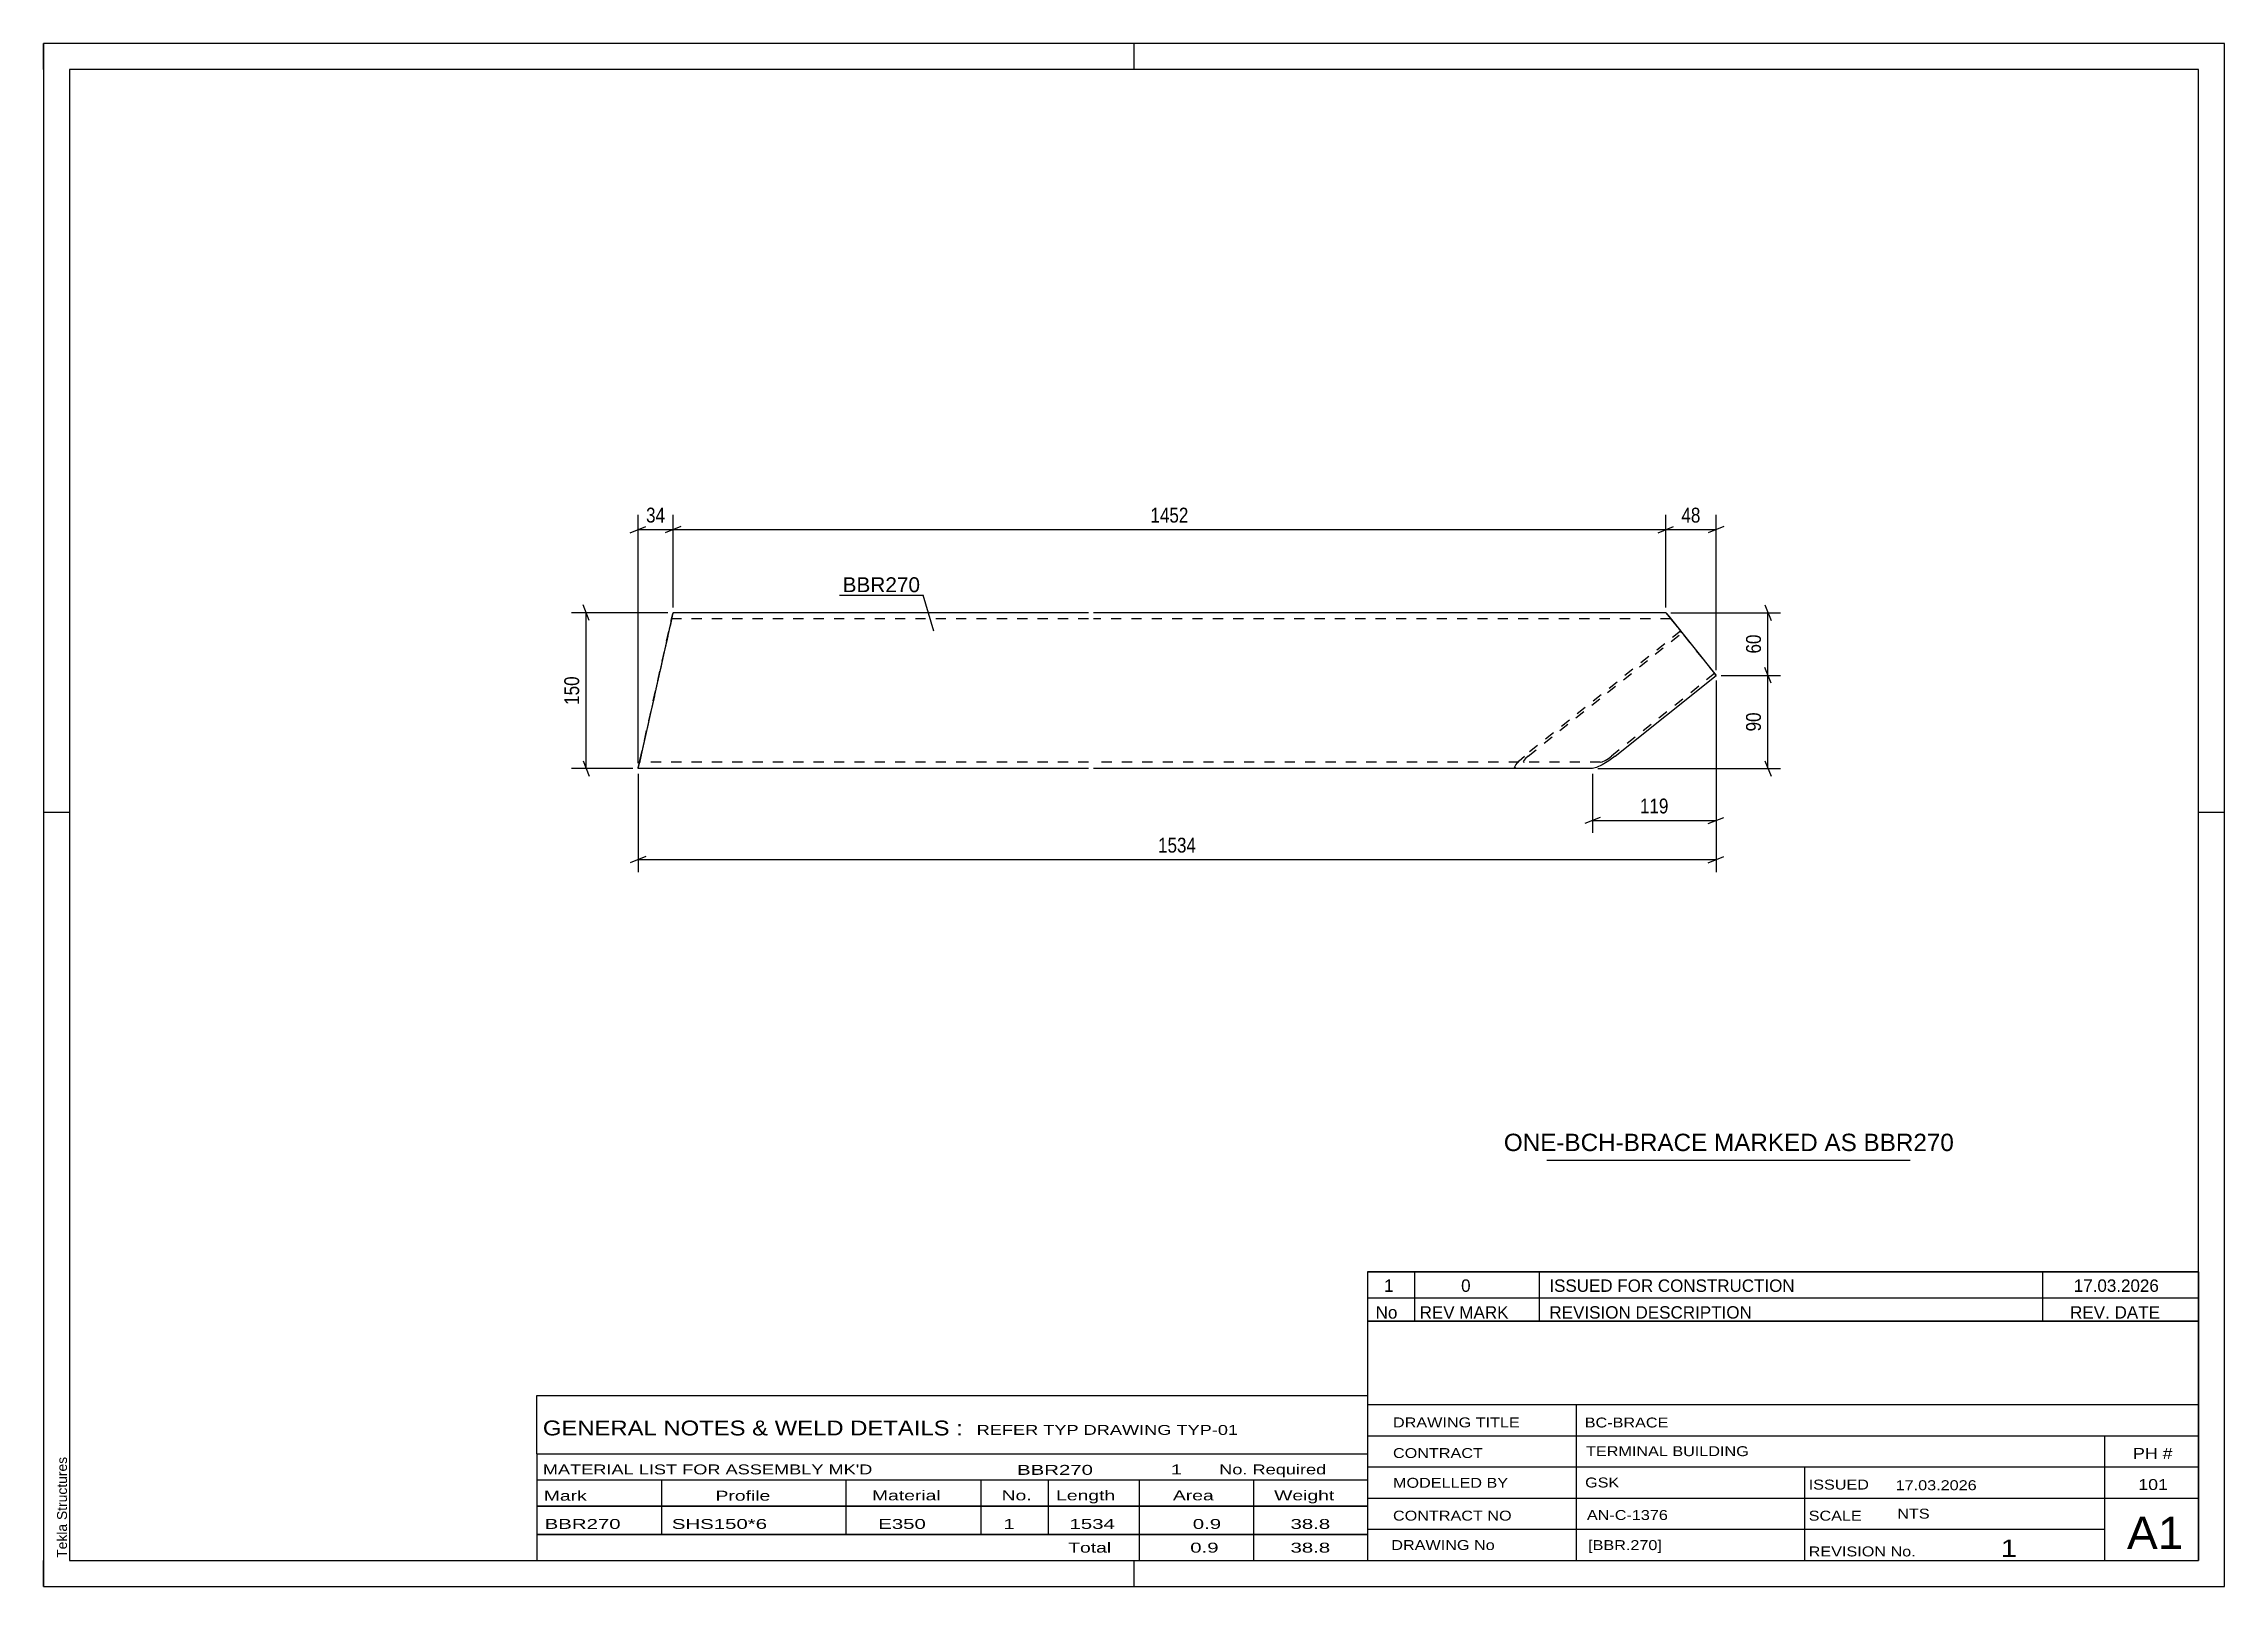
# Model space of a CAD drawing. Header units: millimetres. Extents: x 0 to 420, y 0 to 297.
import ezdxf

# ---------------------------------------------------------------- set-up
doc = ezdxf.new("R2010")
doc.units = ezdxf.units.MM
doc.linetypes.add('DXK_LINE_DOT2', pattern=[3.9198, 1.9599, -1.9599])
doc.styles.add('Arial', font='ARIAL.TTF', dxfattribs={"height": 0.2})
doc.styles.add('Arial Narrow', font='ARIALN.TTF', dxfattribs={"height": 0.2})

# ---------------------------------------------------------------- blocks, each defined once
blk = doc.blocks.new('Unknown-585754862-1162')
at = {"color": 5, "linetype": 'Continuous'}
for p, q in [((420, 297), (0, 297)), ((0, 297), (0, 0)), ((0, 292), (0, 297)), ((210, 292), (210, 297)), ((420, 0), (420, 297)), ((415, 292), (5, 292)), ((5, 292), (5, 5)), ((415, 5), (415, 292)), ((5, 149), (0, 149)), ((420, 149), (415, 149)), ((0, 0), (0, 5)), ((5, 5), (415, 5)), ((210, 0), (210, 5)), ((0, 0), (420, 0))]:
    blk.add_line(p, q, dxfattribs=at)
at = {"color": 174, "linetype": 'Continuous', "style": 'Arial'}
blk.add_text('Tekla Structures', height=1.9102, rotation=90, dxfattribs=at).set_placement((4.5, 5.5))
blk = doc.blocks.new('Part-585754862-1733 - 1709')
at = {"color": 7, "linetype": 'DXK_LINE_DOT2'}
for p, q in [((121.07, 186.75), (114.65, 158.16)), ((120.93, 186.16), (114.76, 158.65)), ((114.84, 159), (120.95, 186.25)), ((120.93, 186.16), (120.95, 186.25)), ((120.95, 186.25), (120.95, 186.25)), ((201.22, 186.25), (120.95, 186.25)), ((121.18, 187.27), (121.07, 186.75)), ((121.22, 187.45), (121.18, 187.27)), ((313.38, 186.25), (202.22, 186.25)), ((312.42, 187.45), (315.27, 183.9)), ((313.38, 186.25), (313.38, 186.25)), ((313.38, 186.25), (321.82, 175.72)), ((313.45, 186.16), (313.38, 186.25)), ((313.45, 186.16), (315.54, 183.56)), ((315.27, 183.9), (285.22, 159.85)), ((285.92, 159.85), (315.54, 183.56)), ((315.54, 183.56), (315.27, 183.9)), ((321.82, 175.72), (301.99, 159.85)), ((322.09, 175.38), (321.82, 175.72)), ((284.18, 158.93), (285.22, 159.85)), ((285.92, 159.85), (285.4, 159.39)), ((301.37, 159.39), (301.99, 159.85)), ((114.53, 157.64), (114.49, 157.45)), ((114.65, 158.16), (114.53, 157.64)), ((114.76, 158.65), (114.78, 158.74)), ((201.22, 158.65), (114.76, 158.65)), ((114.78, 158.74), (114.84, 159)), ((299.8, 158.65), (202.22, 158.65)), ((283.31, 157.64), (283.51, 158.16)), ((283.62, 157.45), (283.31, 157.64)), ((283.51, 158.16), (284.18, 158.93)), ((285.07, 159), (284.97, 158.74)), ((284.97, 158.74), (285.12, 158.65)), ((285.4, 159.39), (285.07, 159)), ((299.8, 158.65), (300.18, 158.74)), ((300.18, 158.74), (300.73, 159)), ((300.73, 159), (301.37, 159.39))]:
    blk.add_line(p, q, dxfattribs=at)
at = {"color": 2, "linetype": 'Continuous'}
for p, q in [((120.89, 185.97), (114.82, 158.93)), ((120.89, 185.97), (121.18, 187.27)), ((121.18, 187.27), (121.22, 187.45)), ((121.22, 187.45), (121.22, 187.45)), ((201.22, 187.45), (121.22, 187.45)), ((312.42, 187.45), (202.22, 187.45)), ((312.42, 187.45), (312.42, 187.45)), ((312.42, 187.45), (312.57, 187.27)), ((312.57, 187.27), (312.98, 186.75)), ((312.98, 186.75), (322.09, 175.38)), ((302.69, 159.85), (322.09, 175.38)), ((302.69, 159.85), (301.44, 158.93)), ((114.49, 157.45), (114.53, 157.64)), ((201.22, 157.45), (114.49, 157.45)), ((114.53, 157.64), (114.65, 158.16)), ((114.65, 158.16), (114.82, 158.93)), ((298.3, 157.45), (202.22, 157.45)), ((299.06, 157.64), (298.3, 157.45)), ((300.16, 158.16), (299.06, 157.64)), ((301.44, 158.93), (300.16, 158.16))]:
    blk.add_line(p, q, dxfattribs=at)
blk = doc.blocks.new('StraightDimension-585754862-1772 - 1709')
at = {"color": 7, "linetype": 'Continuous'}
for p, q in [((114.49, 158.45), (114.49, 206.3)), ((121.22, 188.45), (121.22, 206.3)), ((112.99, 202.85), (115.99, 204.05)), ((114.49, 203.45), (121.22, 203.45)), ((122.72, 204.05), (119.72, 202.85))]:
    blk.add_line(p, q, dxfattribs=at)
at = {"color": 0}
blk.add_wipeout([(120.28, 204.2), (120.28, 208.4), (115.43, 208.4), (115.43, 204.2)], dxfattribs=at)
at = {"color": 3, "style": 'Arial Narrow'}
blk.add_text('34', height=2.863, dxfattribs=at).set_placement((116.03, 204.8))
blk = doc.blocks.new('StraightDimension-585754862-1764 - 1709')
at = {"color": 7, "linetype": 'Continuous'}
for p, q in [((120.22, 187.45), (101.64, 187.45)), ((105.09, 185.95), (103.89, 188.95)), ((104.49, 157.45), (104.49, 187.45)), ((113.49, 157.45), (101.64, 157.45)), ((103.89, 158.95), (105.09, 155.95))]:
    blk.add_line(p, q, dxfattribs=at)
at = {"color": 0}
blk.add_wipeout([(103.74, 175.79), (99.54, 175.79), (99.54, 169.11), (103.74, 169.11)], dxfattribs=at)
at = {"color": 3, "style": 'Arial Narrow'}
blk.add_text('150', height=2.863, rotation=90.0002, dxfattribs=at).set_placement((103.14, 169.71))
blk = doc.blocks.new('StraightDimension-585754862-1770 - 1709')
at = {"color": 7, "linetype": 'Continuous'}
for p, q in [((312.42, 188.45), (312.42, 206.3)), ((322.09, 176.38), (322.09, 206.3)), ((310.92, 202.85), (313.92, 204.05)), ((312.42, 203.45), (322.09, 203.45)), ((323.59, 204.05), (320.59, 202.85))]:
    blk.add_line(p, q, dxfattribs=at)
at = {"color": 0}
blk.add_wipeout([(319.68, 204.2), (319.68, 208.4), (314.83, 208.4), (314.83, 204.2)], dxfattribs=at)
at = {"color": 3, "style": 'Arial Narrow'}
blk.add_text('48', height=2.863, dxfattribs=at).set_placement((315.43, 204.8))
blk = doc.blocks.new('StraightDimension-585754862-1771 - 1709')
at = {"color": 7, "linetype": 'Continuous'}
for p, q in [((121.22, 188.45), (121.22, 206.3)), ((312.42, 188.45), (312.42, 206.3)), ((122.72, 204.05), (119.72, 202.85)), ((121.22, 203.45), (312.42, 203.45)), ((310.92, 202.85), (313.92, 204.05))]:
    blk.add_line(p, q, dxfattribs=at)
at = {"color": 0}
blk.add_wipeout([(221.08, 204.2), (221.08, 208.4), (212.57, 208.4), (212.57, 204.2)], dxfattribs=at)
at = {"color": 3, "style": 'Arial Narrow'}
blk.add_text('1452', height=2.863, dxfattribs=at).set_placement((213.17, 204.8))
blk = doc.blocks.new('StraightDimension-585754862-1780 - 1709')
at = {"color": 7, "linetype": 'Continuous'}
for p, q in [((322.09, 174.38), (322.09, 145.05)), ((298.3, 156.45), (298.3, 145.05)), ((299.8, 148.05), (296.8, 146.85)), ((298.3, 147.45), (322.09, 147.45)), ((320.59, 146.85), (323.59, 148.05))]:
    blk.add_line(p, q, dxfattribs=at)
at = {"color": 0}
blk.add_wipeout([(313.53, 148.2), (313.53, 152.4), (306.85, 152.4), (306.85, 148.2)], dxfattribs=at)
at = {"color": 3, "style": 'Arial Narrow'}
blk.add_text('119', height=2.863, dxfattribs=at).set_placement((307.45, 148.8))
blk = doc.blocks.new('StraightDimension-585754862-1784 - 1709')
at = {"color": 7, "linetype": 'Continuous'}
for p, q in [((322.09, 174.38), (322.09, 137.51)), ((114.49, 156.45), (114.49, 137.51)), ((115.99, 140.51), (112.99, 139.31)), ((114.49, 139.91), (322.09, 139.91)), ((320.59, 139.31), (323.59, 140.51))]:
    blk.add_line(p, q, dxfattribs=at)
at = {"color": 0}
blk.add_wipeout([(222.54, 140.66), (222.54, 144.86), (214.03, 144.86), (214.03, 140.66)], dxfattribs=at)
at = {"color": 3, "style": 'Arial Narrow'}
blk.add_text('1534', height=2.863, dxfattribs=at).set_placement((214.63, 141.26))
blk = doc.blocks.new('StraightDimension-585754862-1985 - 1709')
at = {"color": 7, "linetype": 'Continuous'}
for p, q in [((313.42, 187.45), (334.49, 187.45)), ((331.49, 188.95), (332.69, 185.95)), ((332.09, 175.38), (332.09, 187.45)), ((332.69, 173.88), (331.49, 176.88)), ((323.09, 175.38), (334.49, 175.38))]:
    blk.add_line(p, q, dxfattribs=at)
at = {"color": 0}
blk.add_wipeout([(331.34, 183.84), (327.14, 183.84), (327.14, 178.99), (331.34, 178.99)], dxfattribs=at)
at = {"color": 3, "style": 'Arial Narrow'}
blk.add_text('60', height=2.863, rotation=90.0002, dxfattribs=at).set_placement((330.74, 179.59))
blk = doc.blocks.new('StraightDimension-585754862-1986 - 1709')
at = {"color": 7, "linetype": 'Continuous'}
for p, q in [((332.69, 173.88), (331.49, 176.88)), ((323.09, 175.38), (334.49, 175.38)), ((332.09, 157.45), (332.09, 175.38)), ((299.3, 157.45), (334.49, 157.45)), ((331.49, 158.95), (332.69, 155.95))]:
    blk.add_line(p, q, dxfattribs=at)
at = {"color": 0}
blk.add_wipeout([(331.34, 168.84), (327.14, 168.84), (327.14, 163.99), (331.34, 163.99)], dxfattribs=at)
at = {"color": 3, "style": 'Arial Narrow'}
blk.add_text('90', height=2.863, rotation=90.0002, dxfattribs=at).set_placement((330.74, 164.59))
blk = doc.blocks.new('Unknown-585754862-2158')
at = {"color": 7, "linetype": 'Continuous'}
for p, q in [((255, 60.55), (415, 60.55)), ((415, 60.55), (255, 60.55)), ((255, 60.55), (255, 55.55)), ((264, 60.55), (264, 55.55)), ((288, 60.55), (288, 55.55)), ((385, 60.55), (385, 55.55)), ((415, 60.55), (415, 55.55)), ((255, 55.55), (415, 55.55)), ((255, 55.55), (255, 51.05)), ((255, 55.55), (415, 55.55)), ((264, 55.55), (264, 51.05)), ((288, 55.55), (288, 51.05)), ((385, 55.55), (385, 51.05)), ((415, 55.55), (415, 51.05)), ((415, 51.05), (255, 51.05))]:
    blk.add_line(p, q, dxfattribs=at)
at = {"color": 7, "linetype": 'Continuous', "style": 'Arial Narrow'}
for s, height, width, p in [('1', 2.39, 1.196471, (258.16, 56.7)), ('0', 2.39, 1.196471, (273, 56.7)), ('ISSUED FOR CONSTRUCTION', 2.3861, 1.196471, (290, 56.7)), ('17.03.2026', 2.386, 1.196471, (391, 56.7)), ('No', 2.386, 1.2, (256.54, 51.55)), ('REV MARK', 2.386, 1.2, (265, 51.55)), ('REVISION DESCRIPTION', 2.3861, 1.2, (290, 51.55)), ('REV. DATE', 2.386, 1.2, (390.28, 51.55))]:
    blk.add_text(s, height=height, dxfattribs=dict(at, width=width)).set_placement(p)
blk = doc.blocks.new('Unknown-585754862-2157')
at = {"color": 7, "linetype": 'Continuous'}
for p, q in [((255, 51.05), (255, 5)), ((255, 51.05), (415, 51.05)), ((415, 51), (415, 5)), ((255, 35), (415, 35)), ((295.14, 35), (295.14, 5)), ((255, 29), (415, 29)), ((397, 5.05), (397, 29.05)), ((255, 23), (415, 23)), ((339.14, 23), (339.14, 5)), ((255, 17), (415, 17)), ((255, 11), (397, 11)), ((255, 5), (415, 5))]:
    blk.add_line(p, q, dxfattribs=at)
at = {"color": 7, "style": 'Arial Narrow'}
for s, height, width, p in [('DRAWING TITLE', 1.9089, 1.425378, (259.88, 30.61)), ('BC-BRACE', 1.909, 1.425378, (296.81, 30.59)), ('CONTRACT', 1.909, 1.425378, (259.88, 24.71)), ('TERMINAL BUILDING', 1.9089, 1.425378, (297.06, 25.07)), ('MODELLED BY', 1.9089, 1.425378, (259.88, 18.98)), ('GSK', 1.909, 1.425378, (296.88, 19.04)), ('ISSUED', 1.909, 1.425378, (339.94, 18.64)), ('17.03.2026', 1.909, 1.425378, (356.69, 18.52)), ('CONTRACT NO', 1.9089, 1.425378, (259.88, 12.66)), ('AN-C-1376', 1.909, 1.425378, (297.23, 12.78)), ('SCALE', 1.909, 1.425378, (339.94, 12.65)), ('A1', 6.204, 1.25, (401.24, 7.2)), ('DRAWING No', 1.909, 1.425378, (259.56, 7)), ('[BBR.270]', 1.909, 1.425378, (297.46, 6.99)), ('1', 3.34, 1.5, (376.91, 5.68)), ('REVISION No.', 1.9089, 1.425378, (339.94, 5.77))]:
    blk.add_text(s, height=height, dxfattribs=dict(at, width=width)).set_placement(p)
at = {"color": 7, "linetype": 'Continuous', "style": 'Arial Narrow'}
for s, height, width, p in [('PH #', 2.1, 1.42538, (402.4, 24.55)), ('101', 2.1, 1.42538, (403.41, 18.55)), ('NTS', 1.909, 1.425378, (357, 13.05))]:
    blk.add_text(s, height=height, dxfattribs=dict(at, width=width)).set_placement(p)
blk = doc.blocks.new('Unknown-585754862-2159')
at = {"color": 7, "linetype": 'Continuous'}
for p, q in [((95, 36.75), (255, 36.75)), ((95, 25.5), (95, 36.75)), ((255, 36.75), (255, 25.5)), ((95, 25.5), (255, 25.5)), ((95, 25.5), (95, 20.5)), ((255, 25.5), (255, 20.5)), ((95, 20.5), (255, 20.5)), ((95, 20.5), (95, 15.5)), ((119, 20.5), (119, 15.5)), ((154.5, 20.5), (154.5, 15.5)), ((180.5, 20.5), (180.5, 15.5)), ((193.5, 20.5), (193.5, 15.5)), ((211, 20.5), (211, 15.5)), ((233, 20.5), (233, 15.5)), ((255, 20.5), (255, 15.5)), ((95, 15.5), (255, 15.5)), ((95, 15.45), (95, 10.05)), ((95, 15.45), (255, 15.45)), ((119, 15.5), (119, 10)), ((154.5, 15.5), (154.5, 10)), ((180.5, 15.5), (180.5, 10)), ((193.5, 15.5), (193.5, 10)), ((211, 15.5), (211, 10)), ((233, 15.5), (233, 10)), ((255, 15.45), (255, 10.05)), ((95, 10.05), (255, 10.05)), ((95, 10), (255, 10)), ((95, 10), (95, 5)), ((211, 10), (211, 5)), ((233, 10), (233, 5)), ((255, 10), (255, 5)), ((95, 5), (255, 5))]:
    blk.add_line(p, q, dxfattribs=at)
at = {"color": 7, "style": 'Arial Narrow'}
for s, height, width, p in [('GENERAL NOTES & WELD DETAILS :', 2.8633, 1.4, (96.15, 29.06)), ('REFER TYP DRAWING TYP-01', 1.9089, 1.6, (179.7, 29.16)), ("MATERIAL LIST FOR ASSEMBLY MK'D", 1.9089, 1.6, (96.15, 21.56)), ('BBR270', 1.909, 1.794707, (187.48, 21.47)), ('1', 1.91, 1.794707, (217.08, 21.56)), ('No. Required', 1.9089, 1.6, (226.41, 21.56)), ('Mark', 1.909, 1.7, (96.34, 16.5)), ('Profile', 1.909, 1.7, (129.41, 16.5)), ('Material', 1.909, 1.7, (159.54, 16.56)), ('No.', 1.909, 1.7, (184.5, 16.56)), ('Length', 1.909, 1.7, (195, 16.56)), ('Area', 1.909, 1.7, (217.5, 16.56)), ('Weight', 1.909, 1.7, (237, 16.56))]:
    blk.add_text(s, height=height, dxfattribs=dict(at, width=width)).set_placement(p)
at = {"color": 7, "linetype": 'Continuous', "style": 'Arial Narrow'}
for s, height, width, p in [('BBR270', 1.909, 1.794707, (96.5, 11.06)), ('SHS150*6', 1.909, 1.794707, (121, 11.06)), ('E350', 1.909, 1.794707, (160.74, 11.06)), ('1', 1.91, 1.794707, (184.86, 11.06)), ('1534', 1.909, 1.794707, (197.58, 11.06)), ('0.9', 1.909, 1.794707, (221.32, 11.06)), ('38.8', 1.909, 1.794707, (240.14, 11.06)), ('Total', 1.909, 1.7, (197.33, 6.5)), ('0.9', 1.909, 1.794707, (220.83, 6.5)), ('38.8', 1.909, 1.794707, (240.14, 6.5))]:
    blk.add_text(s, height=height, dxfattribs=dict(at, width=width)).set_placement(p)
blk = doc.blocks.new('Unknown-585754862-2160')
at = {"color": 7, "linetype": 'Continuous'}
blk.add_line((289.5, 82.05), (359.5, 82.05), dxfattribs=at)
at = {"color": 7, "style": 'Arial'}
blk.add_text('ONE-BCH-BRACE MARKED AS BBR270', height=3.3428, dxfattribs=at).set_placement((281.23, 83.8))
blk = doc.blocks.new('Mark-585754862-1736 - 1709')
at = {"color": 0}
blk.add_wipeout([(168.77, 191.4), (168.77, 194.4), (153.88, 194.4), (153.88, 191.4)], dxfattribs=at)
blk.add_wipeout([(168.77, 191.4), (168.77, 194.4), (153.88, 194.4), (153.88, 191.4)], dxfattribs=at)
at = {"color": 30, "linetype": 'Continuous'}
for p in [(153.28, 190.8), (171.45, 183.87)]:
    blk.add_line(p, (169.37, 190.8), dxfattribs=at)
at = {"color": 3, "style": 'Arial'}
blk.add_text('BBR270', height=2.865, dxfattribs=at).set_placement((153.88, 191.4))

msp = doc.modelspace()

# ---------------------------------------------------------------- block references
for name in ['Unknown-585754862-1162', 'Part-585754862-1733 - 1709', 'Unknown-585754862-2160', 'Unknown-585754862-2158', 'Unknown-585754862-2157', 'Unknown-585754862-2159']:
    msp.add_blockref(name, (0, 0))

# ---------------------------------------------------------------- next in the draw order: block references
for name in ['StraightDimension-585754862-1772 - 1709', 'StraightDimension-585754862-1770 - 1709']:
    msp.add_blockref(name, (0, 0))

# ---------------------------------------------------------------- next in the draw order: block references
for name in ['StraightDimension-585754862-1764 - 1709', 'StraightDimension-585754862-1780 - 1709']:
    msp.add_blockref(name, (0, 0))

# ---------------------------------------------------------------- next in the draw order: block references
for name in ['StraightDimension-585754862-1771 - 1709', 'StraightDimension-585754862-1784 - 1709']:
    msp.add_blockref(name, (0, 0))

# ---------------------------------------------------------------- next in the draw order: block references
for name in ['Mark-585754862-1736 - 1709', 'StraightDimension-585754862-1985 - 1709']:
    msp.add_blockref(name, (0, 0))

# ---------------------------------------------------------------- next in the draw order: block references
msp.add_blockref('StraightDimension-585754862-1986 - 1709', (0, 0))

doc.saveas('drawing.dxf')
